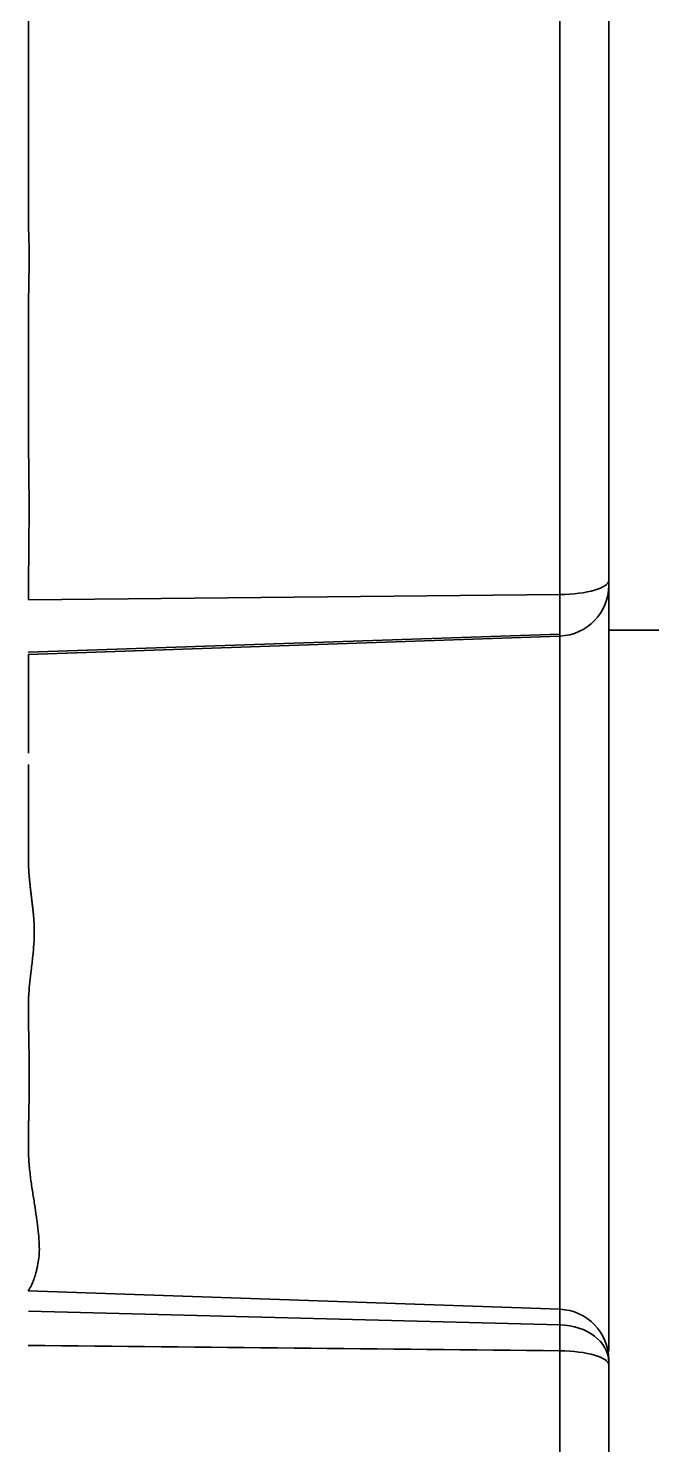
# Model space of a CAD drawing. Header units: millimetres. Extents: x 83 to 1196, y -164 to 735.
# Drawn here: x 379.44 to 391.74, y 69.82 to 97.76 of the extents above; entities that cross this region are included whole.
import ezdxf

# ---------------------------------------------------------------- set-up
doc = ezdxf.new("R2010")
doc.units = ezdxf.units.MM
doc.layers.add('1', color=7, linetype='Continuous', true_color=0xffffff)

msp = doc.modelspace()

# ---------------------------------------------------------------- linework, layer by layer
at = {"layer": '1', "color": 7, "linetype": 'Continuous', "lineweight": 35}
for p, q in [((389.924, 86.59), (379.439, 86.487)), ((379.438, 85.453), (389.924, 85.808)), ((390.889, 85.89), (396.124, 85.89)), ((389.924, 85.772), (379.438, 85.406)), ((389.924, 72.49), (379.438, 72.856)), ((379.439, 72.453), (389.924, 72.183))]:
    msp.add_line(p, q, dxfattribs=at)
for centre, ratio, start_param, end_param in [((389.889, 86.872), 0.282071, 4.747296, 6.283186), ((389.889, 86.77), 0.999028, 4.747296, 6.283185), ((389.889, 71.491), 0.999035, 0, 1.53589), ((389.889, 71.448), 0.736198, 6.283184, 7.819075), ((389.889, 71.389), 0.282245, 0, 1.53589)]:
    msp.add_ellipse(centre, major_axis=(1, 0), ratio=ratio, start_param=start_param, end_param=end_param, dxfattribs=at)
for points, knots in [([(390.889, 99.454), (390.889, 99.288), (390.889, 99.115), (390.889, 98.841), (390.889, 98.748), (390.889, 98.557), (390.889, 98.459), (390.889, 98.161), (390.889, 97.956), (390.889, 97.532), (390.889, 97.314), (390.889, 96.864), (390.889, 96.633), (390.889, 96.158), (390.889, 95.914), (390.889, 95.413), (390.889, 95.157), (390.889, 94.634), (390.889, 94.366), (390.889, 94.024), (390.889, 93.956), (390.889, 93.818), (390.889, 93.749), (390.889, 93.541), (390.889, 93.262), (390.889, 92.979), (390.889, 92.694), (390.889, 92.551), (390.889, 92.119), (390.889, 91.827), (390.889, 91.237), (390.889, 90.939), (390.889, 90.035), (390.889, 89.418), (390.889, 88.633), (390.889, 88.475), (390.889, 88.157), (390.889, 87.998), (390.889, 87.518), (390.889, 87.196), (390.889, 86.872)], [0, 0, 0, 0, 0.0625, 0.0625, 0.09375, 0.09375, 0.125, 0.125, 0.1875, 0.1875, 0.25, 0.25, 0.3125, 0.3125, 0.375, 0.375, 0.4375, 0.4375, 0.5, 0.5, 0.515625, 0.515625, 0.53125, 0.53125, 0.5625, 0.59375, 0.59375, 0.625, 0.625, 0.6875, 0.6875, 0.75, 0.75, 0.875, 0.875, 0.90625, 0.90625, 0.9375, 0.9375, 1, 1, 1, 1]), ([(389.924, 86.59), (389.924, 86.745), (389.924, 86.898), (389.924, 87.205), (389.924, 87.357), (389.924, 87.813), (389.924, 88.114), (389.924, 89.008), (389.924, 89.593), (389.924, 90.453), (389.924, 90.737), (389.924, 91.298), (389.924, 91.576), (389.924, 91.988), (389.924, 92.124), (389.924, 92.396), (389.924, 92.531), (389.924, 92.933), (389.924, 93.197), (389.924, 93.589), (389.924, 93.719), (389.924, 93.975), (389.924, 94.101), (389.924, 94.352), (389.924, 94.475), (389.924, 94.72), (389.924, 94.841), (389.924, 95.2), (389.924, 95.433), (389.924, 95.887), (389.924, 96.109), (389.924, 96.538), (389.924, 96.747), (389.924, 97.152), (389.924, 97.348), (389.924, 97.633), (389.924, 97.726), (389.924, 97.908), (389.924, 97.997), (389.924, 98.259), (389.924, 98.424), (389.924, 98.582)], [0, 0, 0, 0, 0.03125, 0.03125, 0.0625, 0.0625, 0.125, 0.125, 0.25, 0.25, 0.3125, 0.3125, 0.375, 0.375, 0.40625, 0.40625, 0.4375, 0.4375, 0.5, 0.5, 0.53125, 0.53125, 0.5625, 0.5625, 0.59375, 0.59375, 0.625, 0.625, 0.6875, 0.6875, 0.75, 0.75, 0.8125, 0.8125, 0.875, 0.875, 0.90625, 0.90625, 0.9375, 0.9375, 1, 1, 1, 1]), ([(379.439, 98.263), (379.439, 97.894), (379.439, 97.413), (379.439, 96.069), (379.439, 95.215), (379.439, 94.027), (379.439, 94.027), (379.439, 94.027)], [0, 0, 0, 0, 0.499999, 0.499999, 0.999997, 0.999997, 1, 1, 1, 1]), ([(379.439, 86.487), (379.439, 86.573), (379.44, 86.658), (379.441, 86.829), (379.442, 86.914), (379.444, 87.083), (379.445, 87.168), (379.447, 87.337), (379.448, 87.421), (379.45, 87.673), (379.451, 87.84), (379.453, 88.173), (379.453, 88.339), (379.452, 88.668), (379.45, 88.832), (379.446, 89.158), (379.444, 89.32), (379.441, 89.642), (379.439, 89.803), (379.439, 90.042), (379.439, 90.122), (379.439, 90.28), (379.44, 90.359), (379.44, 90.596), (379.441, 90.753), (379.441, 91.065), (379.44, 91.22), (379.44, 91.528), (379.439, 91.681), (379.439, 91.909), (379.439, 91.985), (379.439, 92.136), (379.44, 92.212), (379.443, 92.437), (379.446, 92.586), (379.45, 92.808), (379.451, 92.882), (379.453, 93.029), (379.455, 93.175), (379.455, 93.319), (379.453, 93.463), (379.451, 93.534), (379.447, 93.676), (379.445, 93.747), (379.441, 93.887), (379.439, 93.957), (379.439, 94.027)], [0, 0, 0, 0, 0.03125, 0.03125, 0.0625, 0.0625, 0.09375, 0.09375, 0.125, 0.125, 0.1875, 0.1875, 0.25, 0.25, 0.3125, 0.3125, 0.375, 0.375, 0.4375, 0.4375, 0.46875, 0.46875, 0.5, 0.5, 0.5625, 0.5625, 0.625, 0.625, 0.6875, 0.6875, 0.71875, 0.71875, 0.75, 0.75, 0.8125, 0.8125, 0.84375, 0.84375, 0.875, 0.90625, 0.90625, 0.9375, 0.9375, 0.96875, 0.96875, 1, 1, 1, 1]), ([(390.889, 86.872), (390.889, 86.865), (390.889, 86.858), (390.889, 86.845), (390.889, 86.839), (390.889, 86.821), (390.889, 86.811), (390.889, 86.793), (390.889, 86.785), (390.889, 86.777), (390.889, 86.775), (390.889, 86.772), (390.889, 86.771), (390.889, 86.77)], [0, 0, 0, 0, 0.125, 0.125, 0.25, 0.25, 0.5, 0.5, 0.75, 0.75, 0.875, 0.875, 1, 1, 1, 1]), ([(390.889, 86.77), (390.889, 86.768), (390.889, 86.764), (390.889, 86.756), (390.889, 86.742), (390.889, 86.722), (390.889, 86.672), (390.889, 86.628), (390.889, 86.516), (390.889, 86.449), (390.889, 86.33), (390.889, 86.288), (390.889, 86.219), (390.889, 86.196), (390.889, 86.148), (390.889, 86.073), (390.889, 85.994), (390.889, 85.883), (390.889, 85.709), (390.889, 85.514), (390.889, 85.235), (390.889, 85.048), (390.889, 84.845), (390.889, 84.763), (390.889, 84.721), (390.889, 84.595), (390.889, 84.509), (390.889, 84.245), (390.889, 84.063), (390.889, 83.683), (390.889, 83.486), (390.889, 83.18), (390.889, 83.077), (390.889, 82.918), (390.889, 82.865), (390.889, 82.757), (390.889, 82.703), (390.889, 82.432), (390.889, 82.21), (390.889, 81.873), (390.889, 81.76), (390.889, 81.531), (390.889, 81.416), (390.889, 81.067), (390.889, 80.831), (390.889, 80.531), (390.889, 80.471), (390.889, 80.351), (390.889, 80.29), (390.889, 80.108), (390.889, 79.986), (390.889, 79.621), (390.889, 79.377), (390.889, 79.07), (390.889, 79.009), (390.889, 78.887), (390.889, 78.704), (390.889, 78.522), (390.889, 78.28), (390.889, 78.16), (390.889, 77.921), (390.889, 77.802), (390.889, 77.446), (390.889, 77.21), (390.889, 76.861), (390.889, 76.745), (390.889, 76.571), (390.889, 76.514), (390.889, 76.399), (390.889, 76.342), (390.889, 76.059), (390.889, 75.838), (390.889, 75.407), (390.889, 75.198), (390.889, 74.79), (390.889, 74.593), (390.889, 74.353), (390.889, 74.305), (390.889, 74.211), (390.889, 74.071), (390.889, 73.937), (390.889, 73.674), (390.889, 73.342), (390.889, 73.044), (390.889, 72.833), (390.889, 72.765), (390.889, 72.666), (390.889, 72.634), (390.889, 72.57), (390.889, 72.539), (390.889, 72.387), (390.889, 72.276), (390.889, 72.075), (390.889, 71.985), (390.889, 71.826), (390.889, 71.757), (390.889, 71.685), (390.889, 71.673), (390.889, 71.66)], [0, 0, 0, 0, 0.008269, 0.008269, 0.016539, 0.033078, 0.033078, 0.066155, 0.066155, 0.099233, 0.099233, 0.115771, 0.115771, 0.124041, 0.124041, 0.13231, 0.148849, 0.148849, 0.165388, 0.198465, 0.198465, 0.231543, 0.239812, 0.239812, 0.248082, 0.248082, 0.26462, 0.26462, 0.297698, 0.297698, 0.330775, 0.330775, 0.347314, 0.347314, 0.355583, 0.355583, 0.363853, 0.363853, 0.39693, 0.39693, 0.413469, 0.413469, 0.430008, 0.430008, 0.463085, 0.463085, 0.471355, 0.471355, 0.479624, 0.479624, 0.496163, 0.496163, 0.529241, 0.529241, 0.53751, 0.53751, 0.545779, 0.562318, 0.562318, 0.578857, 0.578857, 0.595396, 0.595396, 0.628473, 0.628473, 0.645012, 0.645012, 0.653281, 0.653281, 0.661551, 0.661551, 0.694628, 0.694628, 0.727706, 0.727706, 0.760783, 0.760783, 0.769053, 0.769053, 0.777322, 0.793861, 0.793861, 0.826938, 0.860016, 0.860016, 0.876555, 0.876555, 0.884824, 0.884824, 0.893093, 0.893093, 0.926171, 0.926171, 0.959248, 0.959248, 0.992326, 0.992326, 1, 1, 1, 1]), ([(389.924, 85.772), (389.924, 85.772), (389.924, 85.773), (389.924, 85.774), (389.924, 85.775), (389.924, 85.781), (389.924, 85.793), (389.924, 85.807), (389.924, 85.823), (389.924, 85.833), (389.924, 85.864), (389.924, 85.888), (389.924, 85.931), (389.924, 85.947), (389.924, 85.979), (389.924, 85.997), (389.924, 86.052), (389.924, 86.131), (389.924, 86.223), (389.924, 86.284), (389.924, 86.296), (389.924, 86.321), (389.924, 86.359), (389.924, 86.398), (389.924, 86.478), (389.924, 86.533), (389.924, 86.59)], [0, 0, 0, 0, 0.015625, 0.015625, 0.03125, 0.0625, 0.125, 0.1875, 0.1875, 0.25, 0.25, 0.375, 0.375, 0.4375, 0.4375, 0.5, 0.5, 0.625, 0.75, 0.75, 0.78125, 0.78125, 0.8125, 0.875, 0.875, 1, 1, 1, 1]), ([(389.924, 72.49), (389.924, 72.49), (389.924, 72.491), (389.924, 72.492), (389.924, 72.495), (389.924, 72.5), (389.924, 72.515), (389.924, 72.547), (389.924, 72.582), (389.924, 72.612), (389.924, 72.623), (389.924, 72.646), (389.924, 72.658), (389.924, 72.721), (389.924, 72.781), (389.924, 72.919), (389.924, 72.997), (389.924, 73.172), (389.924, 73.269), (389.924, 73.401), (389.924, 73.428), (389.924, 73.483), (389.924, 73.511), (389.924, 73.597), (389.924, 73.656), (389.924, 73.839), (389.924, 74.098), (389.924, 74.387), (389.924, 74.615), (389.924, 74.693), (389.924, 74.813), (389.924, 74.853), (389.924, 74.935), (389.924, 74.976), (389.924, 75.185), (389.924, 75.357), (389.924, 75.711), (389.924, 76.075), (389.924, 76.459), (389.924, 76.705), (389.924, 76.754), (389.924, 76.854), (389.924, 76.904), (389.924, 77.055), (389.924, 77.156), (389.924, 77.459), (389.924, 77.664), (389.924, 77.973), (389.924, 78.077), (389.924, 78.285), (389.924, 78.389), (389.924, 78.599), (389.924, 78.704), (389.924, 78.863), (389.924, 78.916), (389.924, 79.022), (389.924, 79.076), (389.924, 79.342), (389.924, 79.555), (389.924, 79.872), (389.924, 79.978), (389.924, 80.136), (389.924, 80.188), (389.924, 80.293), (389.924, 80.346), (389.924, 80.606), (389.924, 80.811), (389.924, 81.114), (389.924, 81.215), (389.924, 81.413), (389.924, 81.512), (389.924, 81.805), (389.924, 81.997), (389.924, 82.234), (389.924, 82.281), (389.924, 82.374), (389.924, 82.513), (389.924, 82.648), (389.924, 82.914), (389.924, 83.086), (389.924, 83.415), (389.924, 83.574), (389.924, 83.803), (389.924, 83.915), (389.924, 84.024), (389.924, 84.096), (389.924, 84.131), (389.924, 84.305), (389.924, 84.435), (389.924, 84.678), (389.924, 84.791), (389.924, 84.948), (389.924, 84.998), (389.924, 85.095), (389.924, 85.164), (389.924, 85.229), (389.924, 85.271), (389.924, 85.292), (389.924, 85.351), (389.924, 85.388), (389.924, 85.492), (389.924, 85.551), (389.924, 85.648), (389.924, 85.687), (389.924, 85.73), (389.924, 85.741), (389.924, 85.76), (389.924, 85.767), (389.924, 85.772)], [0, 0, 0, 0, 0.001953, 0.001953, 0.003906, 0.007813, 0.015625, 0.03125, 0.046875, 0.046875, 0.054688, 0.054688, 0.0625, 0.0625, 0.09375, 0.09375, 0.125, 0.125, 0.15625, 0.15625, 0.164063, 0.164063, 0.171875, 0.171875, 0.1875, 0.1875, 0.21875, 0.25, 0.25, 0.265625, 0.265625, 0.273438, 0.273438, 0.28125, 0.28125, 0.3125, 0.3125, 0.34375, 0.375, 0.375, 0.382813, 0.382813, 0.390625, 0.390625, 0.40625, 0.40625, 0.4375, 0.4375, 0.453125, 0.453125, 0.46875, 0.46875, 0.484375, 0.484375, 0.492188, 0.492188, 0.5, 0.5, 0.53125, 0.53125, 0.546875, 0.546875, 0.554688, 0.554688, 0.5625, 0.5625, 0.59375, 0.59375, 0.609375, 0.609375, 0.625, 0.625, 0.65625, 0.65625, 0.664063, 0.664063, 0.671875, 0.6875, 0.6875, 0.71875, 0.71875, 0.75, 0.75, 0.765625, 0.773438, 0.773438, 0.78125, 0.78125, 0.8125, 0.8125, 0.84375, 0.84375, 0.859375, 0.859375, 0.875, 0.882813, 0.882813, 0.890625, 0.890625, 0.90625, 0.90625, 0.9375, 0.9375, 0.96875, 0.96875, 0.984375, 0.984375, 1, 1, 1, 1]), ([(379.439, 84.647), (379.439, 84.369), (379.439, 83.99), (379.439, 83.461), (379.439, 83.461), (379.439, 83.461)], [0, 0, 0, 0, 0.999981, 0.999981, 1, 1, 1, 1]), ([(379.439, 75.707), (379.439, 75.723), (379.439, 75.755), (379.439, 75.803), (379.44, 75.851), (379.44, 75.9), (379.441, 75.949), (379.441, 75.998), (379.442, 76.048), (379.443, 76.097), (379.444, 76.147), (379.445, 76.197), (379.446, 76.248), (379.447, 76.299), (379.448, 76.35), (379.449, 76.401), (379.45, 76.452), (379.451, 76.504), (379.452, 76.556), (379.453, 76.608), (379.455, 76.729), (379.458, 76.922), (379.458, 77.185), (379.455, 77.449), (379.45, 77.7), (379.445, 77.942), (379.442, 78.146), (379.439, 78.322), (379.439, 78.449), (379.44, 78.554), (379.443, 78.638), (379.45, 78.77), (379.467, 78.949), (379.497, 79.195), (379.529, 79.46), (379.549, 79.694), (379.556, 79.878), (379.555, 80.01), (379.549, 80.142), (379.541, 80.256), (379.532, 80.35), (379.524, 80.426), (379.515, 80.501), (379.506, 80.576), (379.497, 80.651), (379.488, 80.725), (379.48, 80.799), (379.471, 80.872), (379.464, 80.945), (379.457, 81.017), (379.451, 81.088), (379.446, 81.159), (379.442, 81.23), (379.439, 81.299), (379.439, 81.346), (379.439, 81.369)], [0, 0, 0, 0, 0.009614, 0.019228, 0.028843, 0.038458, 0.048073, 0.057688, 0.067304, 0.076921, 0.086538, 0.096155, 0.105772, 0.115389, 0.125007, 0.134624, 0.144241, 0.153858, 0.163475, 0.173091, 0.182708, 0.23057, 0.278417, 0.324102, 0.369796, 0.409654, 0.449528, 0.474766, 0.500015, 0.514201, 0.528398, 0.542613, 0.581163, 0.619802, 0.668218, 0.716367, 0.739033, 0.761642, 0.784228, 0.806806, 0.819958, 0.833094, 0.84621, 0.859302, 0.872368, 0.885401, 0.898391, 0.911327, 0.924199, 0.936998, 0.949721, 0.962375, 0.974966, 0.987505, 1, 1, 1, 1]), ([(379.439, 72.856), (379.439, 72.861), (379.445, 72.87), (379.462, 72.896), (379.473, 72.913), (379.496, 72.953), (379.508, 72.976), (379.53, 73.031), (379.541, 73.062), (379.564, 73.131), (379.576, 73.169), (379.594, 73.232), (379.599, 73.253), (379.61, 73.299), (379.616, 73.322), (379.63, 73.395), (379.639, 73.447), (379.651, 73.557), (379.655, 73.615), (379.656, 73.738), (379.651, 73.867), (379.637, 74.009), (379.624, 74.12), (379.62, 74.158), (379.612, 74.216), (379.61, 74.235), (379.604, 74.275), (379.601, 74.294), (379.587, 74.395), (379.575, 74.478), (379.548, 74.648), (379.519, 74.824), (379.478, 75.101), (379.458, 75.297), (379.447, 75.447), (379.443, 75.524), (379.44, 75.602), (379.439, 75.654), (379.439, 75.68), (379.439, 75.707)], [0, 0, 0, 0, 0.0625, 0.0625, 0.125, 0.125, 0.1875, 0.1875, 0.25, 0.25, 0.3125, 0.3125, 0.34375, 0.34375, 0.375, 0.375, 0.4375, 0.4375, 0.5, 0.5, 0.5625, 0.625, 0.625, 0.65625, 0.65625, 0.671875, 0.671875, 0.6875, 0.6875, 0.75, 0.75, 0.8125, 0.875, 0.9375, 0.9375, 0.96875, 0.984375, 0.984375, 1, 1, 1, 1]), ([(389.924, 72.183), (389.924, 72.229), (389.924, 72.27), (389.924, 72.324), (389.924, 72.341), (389.924, 72.372), (389.924, 72.387), (389.924, 72.413), (389.924, 72.425), (389.924, 72.446), (389.924, 72.455), (389.924, 72.478), (389.924, 72.487), (389.924, 72.49)], [0, 0, 0, 0, 0.25, 0.25, 0.375, 0.375, 0.5, 0.5, 0.625, 0.625, 0.75, 0.75, 1, 1, 1, 1]), ([(389.924, 71.671), (389.924, 71.677), (389.924, 71.684), (389.924, 71.696), (389.924, 71.714), (389.924, 71.756), (389.924, 71.815), (389.924, 71.86), (389.924, 71.905), (389.924, 71.928), (389.924, 71.992), (389.924, 72.033), (389.924, 72.112), (389.924, 72.149), (389.924, 72.183)], [0, 0, 0, 0, 0.03125, 0.03125, 0.0625, 0.125, 0.25, 0.375, 0.375, 0.5, 0.5, 0.75, 0.75, 1, 1, 1, 1]), ([(389.924, 63.14), (389.924, 63.157), (389.924, 63.192), (389.924, 63.245), (389.924, 63.298), (389.924, 63.351), (389.924, 63.404), (389.924, 63.457), (389.924, 63.511), (389.924, 63.564), (389.924, 63.618), (389.924, 63.673), (389.924, 63.727), (389.924, 63.782), (389.924, 63.836), (389.924, 63.891), (389.924, 63.947), (389.924, 64.002), (389.924, 64.057), (389.924, 64.113), (389.924, 64.169), (389.924, 64.226), (389.924, 64.282), (389.924, 64.339), (389.924, 64.395), (389.924, 64.452), (389.924, 64.51), (389.924, 64.567), (389.924, 64.625), (389.924, 64.683), (389.924, 64.741), (389.924, 64.799), (389.924, 64.857), (389.924, 64.916), (389.924, 64.975), (389.924, 65.034), (389.924, 65.094), (389.924, 65.153), (389.924, 65.213), (389.924, 65.273), (389.924, 65.333), (389.924, 65.393), (389.924, 65.454), (389.924, 65.515), (389.924, 65.576), (389.924, 65.637), (389.924, 65.698), (389.924, 65.76), (389.924, 65.822), (389.924, 65.884), (389.924, 65.946), (389.924, 66.008), (389.924, 66.071), (389.924, 66.133), (389.924, 66.196), (389.924, 66.259), (389.924, 66.323), (389.924, 66.386), (389.924, 66.45), (389.924, 66.513), (389.924, 66.577), (389.924, 66.641), (389.924, 66.706), (389.924, 66.77), (389.924, 66.835), (389.924, 66.899), (389.924, 66.964), (389.924, 67.029), (389.924, 67.095), (389.924, 67.16), (389.924, 67.226), (389.924, 67.291), (389.924, 67.357), (389.924, 67.423), (389.924, 67.489), (389.924, 67.556), (389.924, 67.622), (389.924, 67.689), (389.924, 67.756), (389.924, 67.823), (389.924, 67.891), (389.924, 67.958), (389.924, 68.026), (389.924, 68.093), (389.924, 68.161), (389.924, 68.229), (389.924, 68.298), (389.924, 68.366), (389.924, 68.435), (389.924, 68.504), (389.924, 68.572), (389.924, 68.641), (389.924, 68.711), (389.924, 68.78), (389.924, 68.85), (389.924, 68.919), (389.924, 68.989), (389.924, 69.059), (389.924, 69.129), (389.924, 69.199), (389.924, 69.27), (389.924, 69.34), (389.924, 69.411), (389.924, 69.482), (389.924, 69.553), (389.924, 69.624), (389.924, 69.695), (389.924, 69.767), (389.924, 69.838), (389.924, 69.91), (389.924, 69.982), (389.924, 70.054), (389.924, 70.126), (389.924, 70.198), (389.924, 70.27), (389.924, 70.343), (389.924, 70.416), (389.924, 70.488), (389.924, 70.561), (389.924, 70.634), (389.924, 70.708), (389.924, 70.781), (389.924, 70.854), (389.924, 70.928), (389.924, 71.002), (389.924, 71.076), (389.924, 71.15), (389.924, 71.224), (389.924, 71.298), (389.924, 71.373), (389.924, 71.447), (389.924, 71.522), (389.924, 71.597), (389.924, 71.647), (389.924, 71.671)], [0, 0, 0, 0, 0.007206, 0.014416, 0.021629, 0.028846, 0.036067, 0.043292, 0.050521, 0.057754, 0.064992, 0.072234, 0.07948, 0.086731, 0.093986, 0.101246, 0.108511, 0.115781, 0.123056, 0.130336, 0.137621, 0.144911, 0.152207, 0.159508, 0.166815, 0.174128, 0.181446, 0.188771, 0.196101, 0.203437, 0.21078, 0.218129, 0.225485, 0.232847, 0.240215, 0.247591, 0.254973, 0.262362, 0.269759, 0.277163, 0.284574, 0.291992, 0.299417, 0.306849, 0.314288, 0.321733, 0.329186, 0.336644, 0.34411, 0.351582, 0.35906, 0.366545, 0.374035, 0.381532, 0.389035, 0.396544, 0.404059, 0.411579, 0.419105, 0.426637, 0.434174, 0.441717, 0.449264, 0.456817, 0.464375, 0.471938, 0.479506, 0.487078, 0.494655, 0.502237, 0.509823, 0.517416, 0.525015, 0.532621, 0.540234, 0.547854, 0.55548, 0.563113, 0.570753, 0.578399, 0.586051, 0.59371, 0.601375, 0.609047, 0.616725, 0.624409, 0.632099, 0.639795, 0.647497, 0.655206, 0.66292, 0.67064, 0.678366, 0.686097, 0.693835, 0.701578, 0.709326, 0.71708, 0.72484, 0.732604, 0.740375, 0.74815, 0.755931, 0.763716, 0.771507, 0.779303, 0.787104, 0.794911, 0.802722, 0.81054, 0.818363, 0.826191, 0.834025, 0.841865, 0.849711, 0.857563, 0.865421, 0.873285, 0.881155, 0.889031, 0.896914, 0.904803, 0.912699, 0.920602, 0.928511, 0.936427, 0.94435, 0.952279, 0.960216, 0.968159, 0.976109, 0.984066, 0.992029, 1, 1, 1, 1]), ([(390.889, 71.491), (390.889, 71.491), (390.889, 71.489), (390.889, 71.484), (390.889, 71.481), (390.889, 71.473), (390.889, 71.469), (390.889, 71.459), (390.889, 71.454), (390.889, 71.448)], [0, 0, 0, 0, 0.25, 0.25, 0.5, 0.5, 0.75, 0.75, 1, 1, 1, 1]), ([(390.889, 71.448), (390.889, 71.444), (390.889, 71.439), (390.889, 71.431), (390.889, 71.426), (390.889, 71.411), (390.889, 71.4), (390.889, 71.389)], [0, 0, 0, 0, 0.25, 0.25, 0.5, 0.5, 1, 1, 1, 1]), ([(390.889, 71.389), (390.889, 70.979), (390.889, 70.572), (390.889, 69.966), (390.889, 69.765), (390.889, 69.365), (390.889, 69.167), (390.889, 68.574), (390.889, 68.183), (390.889, 67.411), (390.889, 67.03), (390.889, 66.466), (390.889, 66.279), (390.889, 65.909), (390.889, 65.726), (390.889, 65.18), (390.889, 64.823), (390.889, 64.299), (390.889, 64.126), (390.889, 63.869), (390.889, 63.784), (390.889, 63.614), (390.889, 63.53), (390.889, 63.279), (390.889, 63.114), (390.889, 62.789), (390.889, 62.628), (390.889, 62.469)], [0, 0, 0, 0, 0.125, 0.125, 0.1875, 0.1875, 0.25, 0.25, 0.375, 0.375, 0.5, 0.5, 0.5625, 0.5625, 0.625, 0.625, 0.75, 0.75, 0.8125, 0.8125, 0.84375, 0.84375, 0.875, 0.875, 0.9375, 0.9375, 1, 1, 1, 1])]:
    msp.add_open_spline(points, degree=3, knots=knots, dxfattribs=at)
for points in [[(379.439, 85.406), (379.439, 85.372), (379.439, 85.204), (379.439, 84.647)], [(379.439, 83.236), (379.439, 82.739), (379.439, 82.12), (379.439, 81.369)], [(389.924, 71.671), (386.429, 71.706), (382.934, 71.74), (379.438, 71.775)]]:
    msp.add_open_spline(points, degree=3, dxfattribs=at)

doc.saveas('drawing.dxf')
